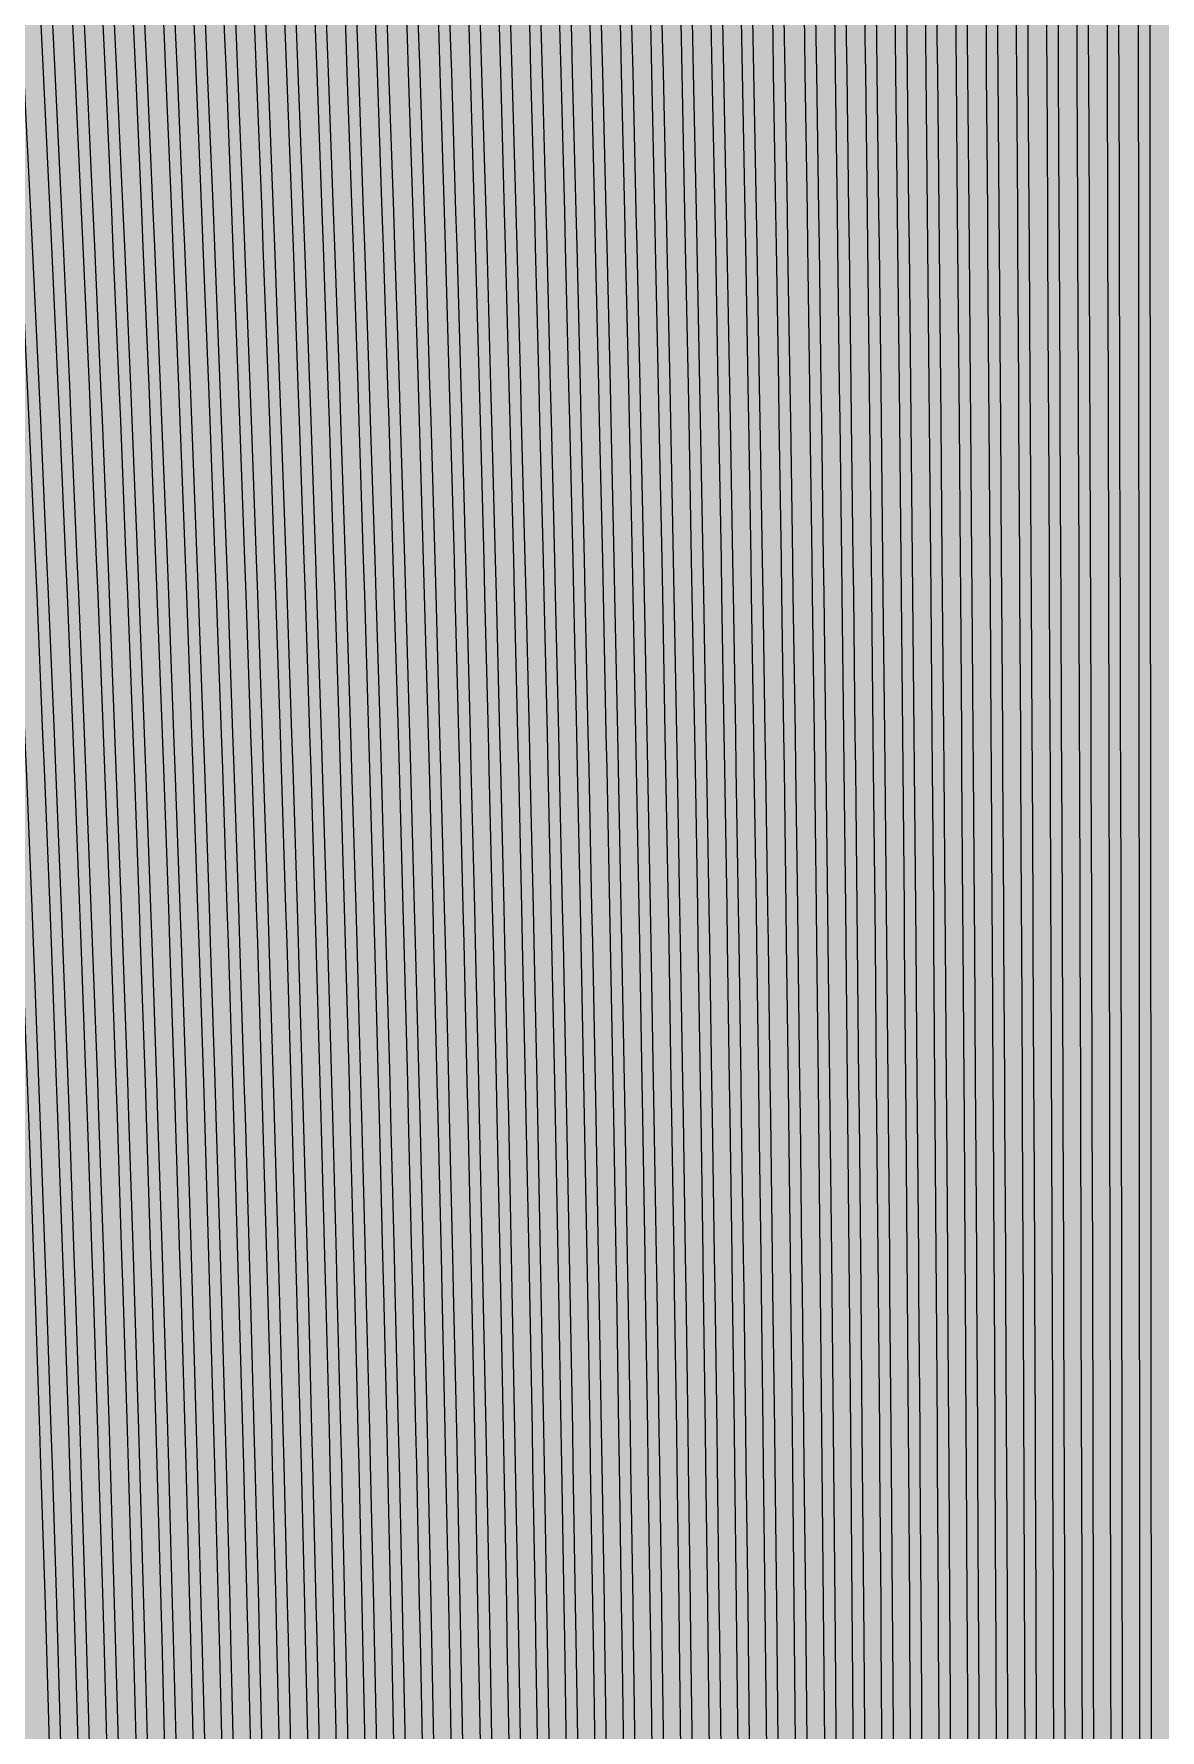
# Model space of a CAD drawing. Header units: metres. Extents: x -7220 to 10980, y -29667 to 1833.
# Drawn here: x 1678.3 to 1880.4, y -17289.4 to -16985 of the extents above; entities that cross this region are included whole.
import ezdxf

# ---------------------------------------------------------------- set-up
doc = ezdxf.new("R2010")
doc.units = ezdxf.units.M
doc.layers.add('Metal1', color=4, linetype='CONTINUOUS')
doc.layers.add('Polyimide', color=7, linetype='CONTINUOUS')

msp = doc.modelspace()

# ---------------------------------------------------------------- hatches: boundary and pattern name
at = {"layer": 'Polyimide'}
msp.add_hatch(color=7, dxfattribs=at).paths.add_polyline_path([(4099.45, -13861.55), (4142.64, -14152.77), (4214.18, -14438.35), (4313.36, -14715.55), (4439.24, -14981.69), (4590.59, -15234.21), (4765.97, -15470.68), (4963.68, -15688.82), (5181.82, -15886.53), (5418.29, -16061.91), (5670.81, -16213.26), (5936.95, -16339.14), (6214.15, -16438.32), (6499.73, -16509.85), (6790.95, -16553.05), (7085, -16567.5), (9980.38, -16567.5), (10058.79, -16571.35), (10136.45, -16582.87), (10212.6, -16601.95), (10286.52, -16628.4), (10357.49, -16661.96), (10424.83, -16702.32), (10487.89, -16749.09), (10546.06, -16801.81), (10598.78, -16859.98), (10645.55, -16923.04), (10685.91, -16990.38), (10719.48, -17061.35), (10745.93, -17135.27), (10765, -17211.43), (10776.52, -17289.08), (10780.38, -17367.5), (10780.38, -21957.3), (10741.61, -22012.91), (10705.97, -22070.59), (10673.58, -22130.14), (10644.53, -22191.39), (10618.92, -22254.16), (10596.82, -22318.25), (10578.3, -22383.46), (10563.41, -22449.6), (10552.21, -22516.46), (10544.72, -22583.84), (10540.97, -22651.53), (10540.97, -22719.32), (10544.72, -22787.01), (10552.21, -22854.38), (10563.41, -22921.24), (10578.3, -22987.38), (10596.82, -23052.6), (10618.92, -23116.68), (10644.53, -23179.45), (10673.58, -23240.71), (10705.97, -23300.26), (10741.61, -23357.93), (10780.38, -23413.54), (10780.38, -28667.5), (10776.52, -28745.91), (10765, -28823.57), (10745.93, -28899.73), (10719.48, -28973.65), (10685.91, -29044.62), (10645.55, -29111.96), (10598.78, -29175.01), (10546.06, -29233.19), (10487.89, -29285.91), (10424.83, -29332.68), (10357.49, -29373.04), (10286.52, -29406.6), (10212.6, -29433.05), (10136.45, -29452.13), (10058.79, -29463.65), (9980.38, -29467.5), (-6219.63, -29467.5), (-6298.04, -29463.65), (-6375.7, -29452.13), (-6451.85, -29433.05), (-6525.77, -29406.6), (-6596.74, -29373.04), (-6664.08, -29332.68), (-6727.14, -29285.91), (-6785.31, -29233.19), (-6838.03, -29175.01), (-6884.8, -29111.96), (-6925.16, -29044.62), (-6958.73, -28973.65), (-6985.18, -28899.73), (-7004.25, -28823.57), (-7015.77, -28745.91), (-7019.63, -28667.5), (-7019.63, -23426.32), (-6979.36, -23370.07), (-6942.33, -23311.63), (-6908.66, -23251.2), (-6878.45, -23188.96), (-6851.81, -23125.12), (-6828.81, -23059.88), (-6809.53, -22993.44), (-6794.04, -22926.02), (-6782.37, -22857.83), (-6774.57, -22789.09), (-6770.67, -22720.02), (-6770.67, -22650.84), (-6774.57, -22581.77), (-6782.37, -22513.03), (-6794.04, -22444.84), (-6809.53, -22377.42), (-6828.81, -22310.98), (-6851.81, -22245.74), (-6878.45, -22181.89), (-6908.66, -22119.66), (-6942.33, -22059.22), (-6979.36, -22000.79), (-7019.63, -21944.54), (-7019.63, -17367.5), (-7015.77, -17289.08), (-7004.25, -17211.43), (-6985.18, -17135.27), (-6958.73, -17061.35), (-6925.16, -16990.38), (-6884.8, -16923.04), (-6838.03, -16859.98), (-6785.31, -16801.81), (-6727.14, -16749.09), (-6664.08, -16702.32), (-6596.74, -16661.96), (-6525.77, -16628.4), (-6451.85, -16601.95), (-6375.7, -16582.87), (-6298.04, -16571.35), (-6219.63, -16567.5), (-3314, -16567.5), (-3019.95, -16553.05), (-2728.73, -16509.85), (-2443.15, -16438.32), (-2165.95, -16339.14), (-1899.81, -16213.26), (-1647.29, -16061.91), (-1410.82, -15886.53), (-1192.68, -15688.82), (-994.97, -15470.68), (-819.59, -15234.21), (-668.24, -14981.69), (-542.36, -14715.55), (-443.18, -14438.35), (-371.64, -14152.77), (-328.45, -13861.55), (-314, -13567.5), (-314, -13373.48), (-317.45, -13328.11), (-327.72, -13283.78), (-344.58, -13241.52), (-367.63, -13202.3), (-396.35, -13167.01), (-430.08, -13136.47), (-468.03, -13111.38), (-509.35, -13092.32), (-509.35, -13092.32), (-578.18, -13061.27), (-642.2, -13021.24), (-700.26, -12972.96), (-751.3, -12917.31), (-794.39, -12855.3), (-828.74, -12788.06), (-853.73, -12716.8), (-868.91, -12642.84), (-874, -12567.5), (-868.91, -12492.16), (-853.73, -12418.19), (-828.74, -12346.94), (-794.39, -12279.7), (-751.3, -12217.69), (-700.26, -12162.04), (-642.2, -12113.76), (-578.18, -12073.73), (-509.35, -12042.68), (-509.35, -12042.68), (-468.03, -12023.62), (-430.08, -11998.53), (-396.35, -11967.99), (-367.63, -11932.7), (-344.58, -11893.47), (-327.72, -11851.21), (-317.45, -11806.89), (-314, -11761.52), (-314, -11074.31), (-317.45, -11028.94), (-327.72, -10984.62), (-344.58, -10942.36), (-367.63, -10903.13), (-396.35, -10867.84), (-430.08, -10837.3), (-468.03, -10812.21), (-509.35, -10793.16), (-509.35, -10793.16), (-578.18, -10762.1), (-642.2, -10722.07), (-700.26, -10673.8), (-751.3, -10618.15), (-794.39, -10556.13), (-828.74, -10488.89), (-853.73, -10417.64), (-868.91, -10343.67), (-874, -10268.33), (-868.91, -10192.99), (-853.73, -10119.03), (-828.74, -10047.77), (-794.39, -9980.53), (-751.3, -9918.52), (-700.26, -9862.87), (-642.2, -9814.59), (-578.18, -9774.56), (-509.35, -9743.51), (-509.35, -9743.51), (-468.03, -9724.45), (-430.08, -9699.36), (-396.35, -9668.82), (-367.63, -9633.53), (-344.58, -9594.31), (-327.72, -9552.05), (-317.45, -9507.72), (-314, -9462.35), (-314, -8775.14), (-317.45, -8729.78), (-327.72, -8685.45), (-344.58, -8643.19), (-367.63, -8603.96), (-396.35, -8568.68), (-430.08, -8538.14), (-468.03, -8513.05), (-509.35, -8493.99), (-509.35, -8493.99), (-578.18, -8462.94), (-642.2, -8422.91), (-700.26, -8374.63), (-751.3, -8318.98), (-794.39, -8256.97), (-828.74, -8189.73), (-853.73, -8118.47), (-868.91, -8044.5), (-874, -7969.17), (-868.91, -7893.83), (-853.73, -7819.86), (-828.74, -7748.61), (-794.39, -7681.36), (-751.3, -7619.35), (-700.26, -7563.7), (-642.2, -7515.42), (-578.18, -7475.4), (-509.35, -7444.34), (-509.35, -7444.34), (-468.03, -7425.28), (-430.08, -7400.2), (-396.35, -7369.66), (-367.63, -7334.37), (-344.58, -7295.14), (-327.72, -7252.88), (-317.45, -7208.56), (-314, -7163.19), (-314, -6475.98), (-317.45, -6430.61), (-327.72, -6386.29), (-344.58, -6344.02), (-367.63, -6304.8), (-396.35, -6269.51), (-430.08, -6238.97), (-468.03, -6213.88), (-509.35, -6194.82), (-509.35, -6194.82), (-578.18, -6163.77), (-642.2, -6123.74), (-700.26, -6075.46), (-751.3, -6019.81), (-794.39, -5957.8), (-828.74, -5890.56), (-853.73, -5819.31), (-868.91, -5745.34), (-874, -5670), (-868.91, -5594.66), (-853.73, -5520.69), (-828.74, -5449.44), (-794.39, -5382.2), (-751.3, -5320.19), (-700.26, -5264.54), (-642.2, -5216.26), (-578.18, -5176.23), (-509.35, -5145.18), (-509.35, -5145.18), (-468.03, -5126.12), (-430.08, -5101.03), (-396.35, -5070.49), (-367.63, -5035.2), (-344.58, -4995.98), (-327.72, -4953.71), (-317.45, -4909.39), (-314, -4864.02), (-314, 380), (-314, 1532.5), (-269, 1532.5), (-268.78, 1525.63), (-268.1, 1518.79), (-266.98, 1512.02), (-265.42, 1505.32), (-263.43, 1498.75), (-261.01, 1492.32), (-258.17, 1486.06), (-254.93, 1480), (-251.3, 1474.17), (-247.3, 1468.58), (-242.94, 1463.27), (-238.25, 1458.25), (-233.23, 1453.56), (-227.92, 1449.2), (-222.33, 1445.2), (-216.5, 1441.57), (-210.44, 1438.33), (-204.18, 1435.49), (-197.75, 1433.07), (-191.18, 1431.08), (-184.48, 1429.52), (-177.71, 1428.4), (-170.87, 1427.72), (-164, 1427.5), (-157.13, 1427.72), (-150.29, 1428.4), (-143.52, 1429.52), (-136.82, 1431.08), (-130.25, 1433.07), (-123.82, 1435.49), (-117.56, 1438.33), (-111.5, 1441.57), (-105.67, 1445.2), (-100.08, 1449.2), (-94.77, 1453.56), (-89.75, 1458.25), (-85.06, 1463.27), (-80.7, 1468.58), (-76.7, 1474.17), (-73.07, 1480), (-69.83, 1486.06), (-66.99, 1492.32), (-64.57, 1498.75), (-62.58, 1505.32), (-61.02, 1512.02), (-59.9, 1518.79), (-59.22, 1525.63), (-59, 1532.5), (1786, 1532.5), (3835, 1532.5), (3835.21, 1539.04), (3835.86, 1545.55), (3836.92, 1552.01), (3838.41, 1558.38), (3840.31, 1564.64), (3842.61, 1570.77), (3845.31, 1576.73), (3848.4, 1582.5), (3851.85, 1588.06), (3855.66, 1593.38), (3859.82, 1598.43), (3864.29, 1603.21), (3869.07, 1607.68), (3874.12, 1611.84), (3879.44, 1615.65), (3885, 1619.1), (3890.77, 1622.19), (3896.73, 1624.89), (3902.86, 1627.19), (3909.12, 1629.09), (3915.49, 1630.58), (3921.95, 1631.64), (3928.46, 1632.29), (3935, 1632.5), (3941.54, 1632.29), (3948.05, 1631.64), (3954.51, 1630.58), (3960.88, 1629.09), (3967.14, 1627.19), (3973.27, 1624.89), (3979.23, 1622.19), (3985, 1619.1), (3990.56, 1615.65), (3995.88, 1611.84), (4000.93, 1607.68), (4005.71, 1603.21), (4010.18, 1598.43), (4014.34, 1593.38), (4018.15, 1588.06), (4021.6, 1582.5), (4024.69, 1576.73), (4027.39, 1570.77), (4029.69, 1564.64), (4031.59, 1558.38), (4033.08, 1552.01), (4034.14, 1545.55), (4034.79, 1539.04), (4035, 1532.5), (4085, 1532.5), (4085, 380), (4085, 330), (4085, -4864.02), (4088.45, -4909.39), (4098.72, -4953.71), (4115.58, -4995.98), (4138.63, -5035.2), (4167.35, -5070.49), (4201.08, -5101.03), (4239.03, -5126.12), (4280.35, -5145.18), (4280.35, -5145.18), (4349.18, -5176.23), (4413.2, -5216.26), (4471.26, -5264.54), (4522.3, -5320.19), (4565.39, -5382.2), (4599.74, -5449.44), (4624.73, -5520.69), (4639.91, -5594.66), (4645, -5670), (4639.91, -5745.34), (4624.73, -5819.31), (4599.74, -5890.56), (4565.39, -5957.8), (4522.3, -6019.81), (4471.26, -6075.46), (4413.2, -6123.74), (4349.18, -6163.77), (4280.35, -6194.82), (4239.03, -6213.88), (4201.08, -6238.97), (4167.35, -6269.51), (4138.63, -6304.8), (4115.58, -6344.02), (4098.72, -6386.29), (4088.45, -6430.61), (4085, -6475.98), (4085, -13567.5), (4099.45, -13861.55)])

# ---------------------------------------------------------------- linework, layer by layer
at = {"layer": 'Metal1'}
for points in [[(1681.31, -17298.08), (1680.58, -17273.09), (1680.39, -17266.84), (1679.6, -17241.85), (1679.39, -17235.6), (1678.54, -17210.61), (1678.32, -17204.36), (1677.41, -17179.37), (1677.18, -17173.13), (1676.21, -17148.14), (1675.96, -17141.89), (1674.93, -17116.9), (1674.67, -17110.65), (1673.58, -17085.66), (1673.3, -17079.41), (1672.15, -17054.42), (1671.86, -17048.17), (1670.65, -17023.18), (1670.34, -17016.93), (1669.06, -16991.94), (1668.74, -16985.69), (1667.4, -16960.71)], [(1669.4, -16960.6), (1670.73, -16985.59), (1671.06, -16991.84), (1672.33, -17016.83), (1672.64, -17023.08), (1673.85, -17048.08), (1674.15, -17054.33), (1675.3, -17079.32), (1675.58, -17085.57), (1676.67, -17110.56), (1676.93, -17116.81), (1677.96, -17141.81), (1678.21, -17148.06), (1679.18, -17173.05), (1679.41, -17179.3), (1680.32, -17204.29), (1680.54, -17210.54), (1681.39, -17235.54), (1681.6, -17241.79), (1682.39, -17266.78), (1682.58, -17273.03), (1683.31, -17298.02)], [(1686.44, -17298.08), (1685.73, -17273.09), (1685.54, -17266.84), (1684.77, -17241.85), (1684.57, -17235.6), (1683.74, -17210.61), (1683.53, -17204.36), (1682.64, -17179.37), (1682.41, -17173.12), (1681.46, -17148.13), (1681.22, -17141.89), (1680.22, -17116.9), (1679.96, -17110.65), (1678.9, -17085.66), (1678.62, -17079.41), (1677.5, -17054.42), (1677.21, -17048.17), (1676.03, -17023.18), (1675.73, -17016.93), (1674.49, -16991.94), (1674.17, -16985.69), (1672.86, -16960.7)], [(1674.86, -16960.6), (1676.16, -16985.59), (1676.48, -16991.84), (1677.73, -17016.83), (1678.03, -17023.08), (1679.21, -17048.08), (1679.5, -17054.33), (1680.62, -17079.32), (1680.89, -17085.57), (1681.96, -17110.56), (1682.22, -17116.81), (1683.22, -17141.81), (1683.46, -17148.06), (1684.41, -17173.05), (1684.64, -17179.3), (1685.52, -17204.29), (1685.74, -17210.54), (1686.57, -17235.54), (1686.77, -17241.79), (1687.54, -17266.78), (1687.73, -17273.03), (1688.44, -17298.02)], [(1691.62, -17298.08), (1690.93, -17273.09), (1690.75, -17266.84), (1690.01, -17241.85), (1689.81, -17235.6), (1689.01, -17210.61), (1688.8, -17204.36), (1687.95, -17179.37), (1687.72, -17173.12), (1686.81, -17148.13), (1686.58, -17141.88), (1685.61, -17116.89), (1685.36, -17110.65), (1684.33, -17085.66), (1684.07, -17079.41), (1682.98, -17054.42), (1682.7, -17048.17), (1681.56, -17023.18), (1681.27, -17016.93), (1680.07, -16991.94), (1679.76, -16985.69), (1678.5, -16960.7)], [(1680.5, -16960.6), (1681.76, -16985.59), (1682.06, -16991.84), (1683.26, -17016.84), (1683.56, -17023.09), (1684.7, -17048.08), (1684.98, -17054.33), (1686.06, -17079.32), (1686.33, -17085.57), (1687.35, -17110.57), (1687.6, -17116.82), (1688.57, -17141.81), (1688.81, -17148.06), (1689.72, -17173.05), (1689.95, -17179.3), (1690.8, -17204.29), (1691.01, -17210.54), (1691.81, -17235.54), (1692.01, -17241.79), (1692.75, -17266.78), (1692.93, -17273.03), (1693.62, -17298.02)], [(1696.84, -17298.08), (1696.18, -17273.09), (1696, -17266.84), (1695.29, -17241.85), (1695.1, -17235.6), (1694.33, -17210.61), (1694.13, -17204.36), (1693.31, -17179.37), (1693.1, -17173.12), (1692.22, -17148.13), (1692, -17141.88), (1691.07, -17116.89), (1690.83, -17110.64), (1689.84, -17085.65), (1689.59, -17079.41), (1688.55, -17054.42), (1688.28, -17048.17), (1687.19, -17023.18), (1686.9, -17016.93), (1685.75, -16991.94), (1685.46, -16985.69), (1684.25, -16960.7)], [(1686.25, -16960.6), (1687.45, -16985.59), (1687.75, -16991.84), (1688.9, -17016.84), (1689.18, -17023.09), (1690.28, -17048.08), (1690.55, -17054.33), (1691.59, -17079.32), (1691.84, -17085.57), (1692.82, -17110.57), (1693.06, -17116.82), (1694, -17141.81), (1694.22, -17148.06), (1695.1, -17173.05), (1695.31, -17179.3), (1696.13, -17204.3), (1696.33, -17210.55), (1697.1, -17235.54), (1697.29, -17241.79), (1698, -17266.78), (1698.17, -17273.03), (1698.84, -17298.03)], [(1701.97, -17298.08), (1701.32, -17273.09), (1701.16, -17266.84), (1700.46, -17241.85), (1700.28, -17235.6), (1699.53, -17210.61), (1699.34, -17204.36), (1698.53, -17179.37), (1698.33, -17173.12), (1697.47, -17148.13), (1697.26, -17141.88), (1696.35, -17116.89), (1696.12, -17110.64), (1695.16, -17085.65), (1694.91, -17079.4), (1693.9, -17054.41), (1693.64, -17048.17), (1692.57, -17023.18), (1692.3, -17016.93), (1691.17, -16991.94), (1690.89, -16985.69), (1689.71, -16960.7)], [(1691.71, -16960.6), (1692.88, -16985.6), (1693.17, -16991.85), (1694.29, -17016.84), (1694.57, -17023.09), (1695.64, -17048.08), (1695.9, -17054.33), (1696.91, -17079.32), (1697.16, -17085.58), (1698.11, -17110.57), (1698.35, -17116.82), (1699.25, -17141.81), (1699.47, -17148.06), (1700.33, -17173.05), (1700.53, -17179.3), (1701.33, -17204.3), (1701.53, -17210.55), (1702.28, -17235.54), (1702.46, -17241.79), (1703.16, -17266.78), (1703.32, -17273.03), (1703.97, -17298.03)], [(1707.1, -17298.08), (1706.47, -17273.08), (1706.31, -17266.84), (1705.63, -17241.85), (1705.46, -17235.6), (1704.73, -17210.61), (1704.54, -17204.36), (1703.76, -17179.37), (1703.56, -17173.12), (1702.73, -17148.13), (1702.51, -17141.88), (1701.63, -17116.89), (1701.41, -17110.64), (1700.47, -17085.65), (1700.23, -17079.4), (1699.25, -17054.41), (1698.99, -17048.16), (1697.95, -17023.17), (1697.69, -17016.93), (1696.6, -16991.94), (1696.32, -16985.69), (1695.17, -16960.7)], [(1697.17, -16960.6), (1698.31, -16985.6), (1698.59, -16991.85), (1699.69, -17016.84), (1699.95, -17023.09), (1700.99, -17048.08), (1701.24, -17054.33), (1702.23, -17079.33), (1702.47, -17085.58), (1703.4, -17110.57), (1703.63, -17116.82), (1704.51, -17141.81), (1704.73, -17148.06), (1705.56, -17173.05), (1705.76, -17179.3), (1706.54, -17204.3), (1706.73, -17210.55), (1707.46, -17235.54), (1707.63, -17241.79), (1708.31, -17266.78), (1708.47, -17273.03), (1709.1, -17298.03)], [(1712.23, -17298.08), (1711.62, -17273.08), (1711.46, -17266.84), (1710.8, -17241.85), (1710.63, -17235.6), (1709.92, -17210.61), (1709.74, -17204.36), (1708.98, -17179.37), (1708.79, -17173.12), (1707.98, -17148.13), (1707.77, -17141.88), (1706.92, -17116.89), (1706.69, -17110.64), (1705.79, -17085.65), (1705.55, -17079.4), (1704.59, -17054.41), (1704.35, -17048.16), (1703.34, -17023.17), (1703.08, -17016.92), (1702.02, -16991.93), (1701.75, -16985.69), (1700.63, -16960.7)], [(1702.63, -16960.61), (1703.74, -16985.6), (1704.02, -16991.85), (1705.08, -17016.84), (1705.34, -17023.09), (1706.35, -17048.08), (1706.59, -17054.33), (1707.55, -17079.33), (1707.79, -17085.58), (1708.69, -17110.57), (1708.91, -17116.82), (1709.77, -17141.81), (1709.98, -17148.06), (1710.79, -17173.06), (1710.98, -17179.31), (1711.74, -17204.3), (1711.92, -17210.55), (1712.63, -17235.54), (1712.8, -17241.79), (1713.46, -17266.78), (1713.62, -17273.03), (1714.23, -17298.03)], [(1717.37, -17298.07), (1716.77, -17273.08), (1716.62, -17266.84), (1715.98, -17241.84), (1715.81, -17235.6), (1715.12, -17210.61), (1714.94, -17204.36), (1714.21, -17179.37), (1714.02, -17173.12), (1713.23, -17148.13), (1713.03, -17141.88), (1712.2, -17116.89), (1711.98, -17110.64), (1711.1, -17085.65), (1710.88, -17079.4), (1709.94, -17054.41), (1709.7, -17048.16), (1708.72, -17023.17), (1708.47, -17016.92), (1707.44, -16991.93), (1707.18, -16985.68), (1706.09, -16960.69)], [(1708.09, -16960.61), (1709.17, -16985.6), (1709.44, -16991.85), (1710.47, -17016.84), (1710.72, -17023.09), (1711.7, -17048.09), (1711.94, -17054.34), (1712.87, -17079.33), (1713.1, -17085.58), (1713.98, -17110.57), (1714.2, -17116.82), (1715.03, -17141.81), (1715.23, -17148.06), (1716.02, -17173.06), (1716.21, -17179.31), (1716.94, -17204.3), (1717.12, -17210.55), (1717.81, -17235.54), (1717.98, -17241.79), (1718.62, -17266.79), (1718.77, -17273.03), (1719.37, -17298.03)], [(1722.5, -17298.07), (1721.92, -17273.08), (1721.77, -17266.83), (1721.15, -17241.84), (1720.99, -17235.6), (1720.32, -17210.6), (1720.15, -17204.36), (1719.43, -17179.37), (1719.25, -17173.12), (1718.49, -17148.13), (1718.29, -17141.88), (1717.48, -17116.89), (1717.27, -17110.64), (1716.42, -17085.65), (1716.2, -17079.4), (1715.29, -17054.41), (1715.06, -17048.16), (1714.11, -17023.17), (1713.86, -17016.92), (1712.86, -16991.93), (1712.61, -16985.68), (1711.56, -16960.69)], [(1713.55, -16960.61), (1714.6, -16985.6), (1714.86, -16991.85), (1715.86, -17016.84), (1716.11, -17023.09), (1717.06, -17048.09), (1717.29, -17054.34), (1718.2, -17079.33), (1718.42, -17085.58), (1719.27, -17110.57), (1719.48, -17116.82), (1720.29, -17141.81), (1720.49, -17148.06), (1721.25, -17173.06), (1721.43, -17179.31), (1722.15, -17204.3), (1722.32, -17210.55), (1722.99, -17235.54), (1723.15, -17241.79), (1723.77, -17266.79), (1723.92, -17273.04), (1724.5, -17298.03)], [(1727.63, -17298.07), (1727.07, -17273.08), (1726.93, -17266.83), (1726.32, -17241.84), (1726.17, -17235.59), (1725.52, -17210.6), (1725.35, -17204.36), (1724.66, -17179.36), (1724.48, -17173.12), (1723.74, -17148.13), (1723.55, -17141.88), (1722.76, -17116.89), (1722.56, -17110.64), (1721.73, -17085.65), (1721.52, -17079.4), (1720.64, -17054.41), (1720.42, -17048.16), (1719.49, -17023.17), (1719.26, -17016.92), (1718.29, -16991.93), (1718.04, -16985.68), (1717.02, -16960.69)], [(1719.02, -16960.61), (1720.03, -16985.6), (1720.28, -16991.85), (1721.25, -17016.84), (1721.49, -17023.09), (1722.42, -17048.09), (1722.64, -17054.34), (1723.52, -17079.33), (1723.73, -17085.58), (1724.56, -17110.57), (1724.76, -17116.82), (1725.55, -17141.82), (1725.74, -17148.07), (1726.48, -17173.06), (1726.66, -17179.31), (1727.35, -17204.3), (1727.52, -17210.55), (1728.16, -17235.54), (1728.32, -17241.79), (1728.93, -17266.79), (1729.07, -17273.04), (1729.63, -17298.03)], [(1732.76, -17298.07), (1732.22, -17273.08), (1732.08, -17266.83), (1731.49, -17241.84), (1731.34, -17235.59), (1730.71, -17210.6), (1730.55, -17204.35), (1729.88, -17179.36), (1729.71, -17173.12), (1728.99, -17148.12), (1728.81, -17141.88), (1728.05, -17116.89), (1727.85, -17110.64), (1727.05, -17085.65), (1726.84, -17079.4), (1725.99, -17054.41), (1725.77, -17048.16), (1724.88, -17023.17), (1724.65, -17016.92), (1723.71, -16991.93), (1723.47, -16985.68), (1722.48, -16960.69)], [(1724.48, -16960.61), (1725.46, -16985.6), (1725.71, -16991.85), (1726.65, -17016.85), (1726.88, -17023.1), (1727.77, -17048.09), (1727.99, -17054.34), (1728.84, -17079.33), (1729.05, -17085.58), (1729.85, -17110.57), (1730.05, -17116.82), (1730.81, -17141.82), (1730.99, -17148.07), (1731.71, -17173.06), (1731.88, -17179.31), (1732.55, -17204.3), (1732.71, -17210.55), (1733.34, -17235.54), (1733.49, -17241.79), (1734.08, -17266.79), (1734.22, -17273.04), (1734.76, -17298.03)], [(1737.89, -17298.07), (1737.37, -17273.08), (1737.23, -17266.83), (1736.67, -17241.84), (1736.52, -17235.59), (1735.91, -17210.6), (1735.75, -17204.35), (1735.1, -17179.36), (1734.94, -17173.11), (1734.24, -17148.12), (1734.07, -17141.88), (1733.33, -17116.88), (1733.14, -17110.64), (1732.36, -17085.65), (1732.16, -17079.4), (1731.34, -17054.41), (1731.13, -17048.16), (1730.26, -17023.17), (1730.04, -17016.92), (1729.13, -16991.93), (1728.9, -16985.68), (1727.94, -16960.69)], [(1729.94, -16960.61), (1730.89, -16985.6), (1731.13, -16991.85), (1732.04, -17016.85), (1732.26, -17023.1), (1733.13, -17048.09), (1733.34, -17054.34), (1734.16, -17079.33), (1734.36, -17085.58), (1735.14, -17110.58), (1735.33, -17116.82), (1736.06, -17141.82), (1736.24, -17148.07), (1736.94, -17173.06), (1737.1, -17179.31), (1737.75, -17204.3), (1737.91, -17210.55), (1738.52, -17235.55), (1738.67, -17241.79), (1739.23, -17266.79), (1739.37, -17273.04), (1739.89, -17298.03)], [(1743.03, -17298.07), (1742.52, -17273.08), (1742.39, -17266.83), (1741.84, -17241.84), (1741.7, -17235.59), (1741.11, -17210.6), (1740.96, -17204.35), (1740.33, -17179.36), (1740.17, -17173.11), (1739.5, -17148.12), (1739.32, -17141.87), (1738.61, -17116.88), (1738.43, -17110.64), (1737.68, -17085.64), (1737.48, -17079.4), (1736.69, -17054.4), (1736.48, -17048.16), (1735.65, -17023.17), (1735.43, -17016.92), (1734.55, -16991.93), (1734.33, -16985.68), (1733.4, -16960.69)], [(1735.4, -16960.61), (1736.32, -16985.61), (1736.55, -16991.86), (1737.43, -17016.85), (1737.65, -17023.1), (1738.48, -17048.09), (1738.69, -17054.34), (1739.48, -17079.33), (1739.68, -17085.58), (1740.43, -17110.58), (1740.61, -17116.83), (1741.32, -17141.82), (1741.5, -17148.07), (1742.17, -17173.06), (1742.33, -17179.31), (1742.96, -17204.3), (1743.11, -17210.55), (1743.7, -17235.55), (1743.84, -17241.8), (1744.39, -17266.79), (1744.52, -17273.04), (1745.03, -17298.03)], [(1748.16, -17298.07), (1747.67, -17273.08), (1747.54, -17266.83), (1747.01, -17241.84), (1746.88, -17235.59), (1746.31, -17210.6), (1746.16, -17204.35), (1745.55, -17179.36), (1745.4, -17173.11), (1744.75, -17148.12), (1744.58, -17141.87), (1743.9, -17116.88), (1743.72, -17110.63), (1742.99, -17085.64), (1742.81, -17079.4), (1742.04, -17054.4), (1741.84, -17048.16), (1741.03, -17023.16), (1740.82, -17016.92), (1739.97, -16991.93), (1739.76, -16985.68), (1738.86, -16960.69)], [(1740.86, -16960.61), (1741.75, -16985.61), (1741.97, -16991.86), (1742.82, -17016.85), (1743.03, -17023.1), (1743.84, -17048.09), (1744.04, -17054.34), (1744.8, -17079.33), (1744.99, -17085.58), (1745.72, -17110.58), (1745.9, -17116.83), (1746.58, -17141.82), (1746.75, -17148.07), (1747.4, -17173.06), (1747.55, -17179.31), (1748.16, -17204.3), (1748.31, -17210.55), (1748.87, -17235.55), (1749.01, -17241.8), (1749.54, -17266.79), (1749.67, -17273.04), (1750.16, -17298.03)], [(1753.34, -17298.07), (1752.87, -17273.08), (1752.75, -17266.83), (1752.25, -17241.84), (1752.12, -17235.59), (1751.58, -17210.6), (1751.44, -17204.35), (1750.86, -17179.36), (1750.71, -17173.11), (1750.1, -17148.12), (1749.94, -17141.87), (1749.29, -17116.88), (1749.12, -17110.63), (1748.43, -17085.64), (1748.25, -17079.39), (1747.52, -17054.4), (1747.33, -17048.15), (1746.56, -17023.16), (1746.36, -17016.91), (1745.55, -16991.92), (1745.35, -16985.68), (1744.5, -16960.68)], [(1746.5, -16960.62), (1747.35, -16985.61), (1747.55, -16991.86), (1748.36, -17016.85), (1748.56, -17023.1), (1749.33, -17048.09), (1749.52, -17054.34), (1750.25, -17079.34), (1750.42, -17085.59), (1751.12, -17110.58), (1751.28, -17116.83), (1751.94, -17141.82), (1752.1, -17148.07), (1752.71, -17173.06), (1752.86, -17179.31), (1753.44, -17204.31), (1753.58, -17210.56), (1754.12, -17235.55), (1754.25, -17241.8), (1754.75, -17266.79), (1754.87, -17273.04), (1755.34, -17298.03)], [(1758.55, -17298.07), (1758.12, -17273.08), (1758, -17266.83), (1757.53, -17241.84), (1757.41, -17235.59), (1756.9, -17210.6), (1756.77, -17204.35), (1756.23, -17179.36), (1756.09, -17173.11), (1755.51, -17148.12), (1755.36, -17141.87), (1754.75, -17116.88), (1754.59, -17110.63), (1753.94, -17085.64), (1753.77, -17079.39), (1753.08, -17054.4), (1752.91, -17048.15), (1752.19, -17023.16), (1752, -17016.91), (1751.24, -16991.92), (1751.05, -16985.67), (1750.25, -16960.68)], [(1752.25, -16960.62), (1753.04, -16985.61), (1753.24, -16991.86), (1754, -17016.85), (1754.18, -17023.1), (1754.91, -17048.1), (1755.08, -17054.34), (1755.77, -17079.34), (1755.94, -17085.59), (1756.59, -17110.58), (1756.74, -17116.83), (1757.36, -17141.82), (1757.51, -17148.07), (1758.09, -17173.06), (1758.23, -17179.31), (1758.77, -17204.31), (1758.9, -17210.56), (1759.41, -17235.55), (1759.53, -17241.8), (1760, -17266.79), (1760.12, -17273.04), (1760.55, -17298.03)], [(1763.69, -17298.07), (1763.26, -17273.08), (1763.16, -17266.83), (1762.7, -17241.84), (1762.58, -17235.59), (1762.1, -17210.6), (1761.97, -17204.35), (1761.45, -17179.36), (1761.32, -17173.11), (1760.76, -17148.12), (1760.62, -17141.87), (1760.03, -17116.88), (1759.88, -17110.63), (1759.25, -17085.64), (1759.09, -17079.39), (1758.43, -17054.4), (1758.26, -17048.15), (1757.57, -17023.16), (1757.39, -17016.91), (1756.66, -16991.92), (1756.48, -16985.67), (1755.71, -16960.68)], [(1757.71, -16960.62), (1758.47, -16985.61), (1758.66, -16991.86), (1759.39, -17016.85), (1759.57, -17023.1), (1760.26, -17048.1), (1760.43, -17054.35), (1761.09, -17079.34), (1761.25, -17085.59), (1761.88, -17110.58), (1762.03, -17116.83), (1762.62, -17141.82), (1762.76, -17148.07), (1763.32, -17173.07), (1763.45, -17179.31), (1763.97, -17204.31), (1764.1, -17210.56), (1764.58, -17235.55), (1764.7, -17241.8), (1765.16, -17266.79), (1765.26, -17273.04), (1765.68, -17298.03)], [(1768.82, -17298.07), (1768.41, -17273.08), (1768.31, -17266.83), (1767.87, -17241.84), (1767.76, -17235.59), (1767.29, -17210.6), (1767.17, -17204.35), (1766.67, -17179.36), (1766.55, -17173.11), (1766.01, -17148.12), (1765.88, -17141.87), (1765.31, -17116.88), (1765.17, -17110.63), (1764.57, -17085.64), (1764.41, -17079.39), (1763.78, -17054.4), (1763.62, -17048.15), (1762.96, -17023.16), (1762.78, -17016.91), (1762.08, -16991.92), (1761.91, -16985.67), (1761.17, -16960.68)], [(1763.17, -16960.62), (1763.9, -16985.61), (1764.08, -16991.86), (1764.78, -17016.86), (1764.95, -17023.1), (1765.62, -17048.1), (1765.78, -17054.35), (1766.41, -17079.34), (1766.57, -17085.59), (1767.17, -17110.58), (1767.31, -17116.83), (1767.88, -17141.82), (1768.01, -17148.07), (1768.55, -17173.07), (1768.67, -17179.32), (1769.17, -17204.31), (1769.29, -17210.56), (1769.76, -17235.55), (1769.87, -17241.8), (1770.31, -17266.79), (1770.41, -17273.04), (1770.82, -17298.04)], [(1773.95, -17298.07), (1773.56, -17273.07), (1773.46, -17266.83), (1773.05, -17241.83), (1772.94, -17235.59), (1772.49, -17210.6), (1772.38, -17204.35), (1771.9, -17179.36), (1771.78, -17173.11), (1771.27, -17148.12), (1771.14, -17141.87), (1770.59, -17116.88), (1770.46, -17110.63), (1769.88, -17085.64), (1769.74, -17079.39), (1769.13, -17054.4), (1768.98, -17048.15), (1768.34, -17023.16), (1768.18, -17016.91), (1767.51, -16991.92), (1767.34, -16985.67), (1766.63, -16960.68)], [(1768.63, -16960.62), (1769.33, -16985.61), (1769.51, -16991.86), (1770.18, -17016.86), (1770.34, -17023.11), (1770.98, -17048.1), (1771.13, -17054.35), (1771.74, -17079.34), (1771.88, -17085.59), (1772.45, -17110.58), (1772.59, -17116.83), (1773.13, -17141.83), (1773.27, -17148.07), (1773.78, -17173.07), (1773.9, -17179.32), (1774.38, -17204.31), (1774.49, -17210.56), (1774.94, -17235.55), (1775.05, -17241.8), (1775.46, -17266.79), (1775.56, -17273.04), (1775.95, -17298.04)], [(1779.08, -17298.07), (1778.71, -17273.07), (1778.62, -17266.83), (1778.22, -17241.83), (1778.12, -17235.59), (1777.69, -17210.59), (1777.58, -17204.35), (1777.12, -17179.35), (1777.01, -17173.11), (1776.52, -17148.11), (1776.39, -17141.87), (1775.88, -17116.88), (1775.74, -17110.63), (1775.2, -17085.64), (1775.06, -17079.39), (1774.48, -17054.4), (1774.33, -17048.15), (1773.72, -17023.16), (1773.57, -17016.91), (1772.93, -16991.92), (1772.77, -16985.67), (1772.09, -16960.68)], [(1774.09, -16960.62), (1774.76, -16985.62), (1774.93, -16991.86), (1775.57, -17016.86), (1775.72, -17023.11), (1776.33, -17048.1), (1776.48, -17054.35), (1777.06, -17079.34), (1777.2, -17085.59), (1777.74, -17110.58), (1777.88, -17116.83), (1778.39, -17141.83), (1778.52, -17148.08), (1779, -17173.07), (1779.12, -17179.32), (1779.58, -17204.31), (1779.69, -17210.56), (1780.12, -17235.55), (1780.22, -17241.8), (1780.62, -17266.79), (1780.71, -17273.04), (1781.08, -17298.04)], [(1784.21, -17298.06), (1783.86, -17273.07), (1783.77, -17266.83), (1783.39, -17241.83), (1783.29, -17235.59), (1782.89, -17210.59), (1782.78, -17204.35), (1782.35, -17179.35), (1782.24, -17173.11), (1781.77, -17148.11), (1781.65, -17141.87), (1781.16, -17116.87), (1781.03, -17110.63), (1780.51, -17085.63), (1780.38, -17079.39), (1779.83, -17054.39), (1779.69, -17048.15), (1779.11, -17023.15), (1778.96, -17016.91), (1778.35, -16991.92), (1778.2, -16985.67), (1777.56, -16960.68)], [(1779.56, -16960.62), (1780.19, -16985.62), (1780.35, -16991.87), (1780.96, -17016.86), (1781.11, -17023.11), (1781.69, -17048.1), (1781.83, -17054.35), (1782.38, -17079.34), (1782.51, -17085.59), (1783.03, -17110.59), (1783.16, -17116.83), (1783.65, -17141.83), (1783.77, -17148.08), (1784.23, -17173.07), (1784.35, -17179.32), (1784.78, -17204.31), (1784.89, -17210.56), (1785.29, -17235.55), (1785.39, -17241.8), (1785.77, -17266.8), (1785.86, -17273.04), (1786.21, -17298.04)], [(1789.34, -17298.06), (1789.01, -17273.07), (1788.92, -17266.82), (1788.56, -17241.83), (1788.47, -17235.58), (1788.08, -17210.59), (1787.98, -17204.34), (1787.57, -17179.35), (1787.47, -17173.1), (1787.02, -17148.11), (1786.91, -17141.87), (1786.44, -17116.87), (1786.32, -17110.63), (1785.83, -17085.63), (1785.7, -17079.39), (1785.18, -17054.39), (1785.04, -17048.15), (1784.49, -17023.15), (1784.35, -17016.91), (1783.77, -16991.91), (1783.63, -16985.67), (1783.02, -16960.67)], [(1785.02, -16960.63), (1785.62, -16985.62), (1785.77, -16991.87), (1786.35, -17016.86), (1786.49, -17023.11), (1787.04, -17048.1), (1787.18, -17054.35), (1787.7, -17079.34), (1787.83, -17085.59), (1788.32, -17110.59), (1788.44, -17116.84), (1788.91, -17141.83), (1789.02, -17148.08), (1789.46, -17173.07), (1789.57, -17179.32), (1789.98, -17204.31), (1790.08, -17210.56), (1790.47, -17235.55), (1790.56, -17241.8), (1790.92, -17266.8), (1791.01, -17273.05), (1791.34, -17298.04)], [(1794.48, -17298.06), (1794.16, -17273.07), (1794.08, -17266.82), (1793.74, -17241.83), (1793.65, -17235.58), (1793.28, -17210.59), (1793.19, -17204.34), (1792.8, -17179.35), (1792.69, -17173.1), (1792.28, -17148.11), (1792.17, -17141.86), (1791.73, -17116.87), (1791.61, -17110.62), (1791.14, -17085.63), (1791.02, -17079.38), (1790.53, -17054.39), (1790.4, -17048.14), (1789.88, -17023.15), (1789.74, -17016.9), (1789.2, -16991.91), (1789.06, -16985.66), (1788.48, -16960.67)], [(1790.48, -16960.63), (1791.05, -16985.62), (1791.2, -16991.87), (1791.74, -17016.86), (1791.88, -17023.11), (1792.4, -17048.1), (1792.53, -17054.35), (1793.02, -17079.35), (1793.14, -17085.59), (1793.61, -17110.59), (1793.73, -17116.84), (1794.17, -17141.83), (1794.28, -17148.08), (1794.69, -17173.07), (1794.8, -17179.32), (1795.19, -17204.31), (1795.28, -17210.56), (1795.65, -17235.55), (1795.74, -17241.8), (1796.08, -17266.8), (1796.16, -17273.05), (1796.48, -17298.04)], [(1799.61, -17298.06), (1799.31, -17273.07), (1799.23, -17266.82), (1798.91, -17241.83), (1798.83, -17235.58), (1798.48, -17210.59), (1798.39, -17204.34), (1798.02, -17179.35), (1797.92, -17173.1), (1797.53, -17148.11), (1797.43, -17141.86), (1797.01, -17116.87), (1796.9, -17110.62), (1796.46, -17085.63), (1796.34, -17079.38), (1795.88, -17054.39), (1795.76, -17048.14), (1795.26, -17023.15), (1795.14, -17016.9), (1794.62, -16991.91), (1794.49, -16985.66), (1793.94, -16960.67)], [(1795.94, -16960.63), (1796.48, -16985.62), (1796.62, -16991.87), (1797.14, -17016.86), (1797.26, -17023.11), (1797.76, -17048.1), (1797.88, -17054.35), (1798.34, -17079.35), (1798.46, -17085.6), (1798.9, -17110.59), (1799.01, -17116.84), (1799.43, -17141.83), (1799.53, -17148.08), (1799.92, -17173.07), (1800.02, -17179.32), (1800.39, -17204.31), (1800.48, -17210.56), (1800.83, -17235.56), (1800.91, -17241.8), (1801.23, -17266.8), (1801.31, -17273.05), (1801.61, -17298.04)], [(1804.74, -17298.06), (1804.46, -17273.07), (1804.39, -17266.82), (1804.08, -17241.83), (1804, -17235.58), (1803.68, -17210.59), (1803.59, -17204.34), (1803.24, -17179.35), (1803.15, -17173.1), (1802.78, -17148.11), (1802.69, -17141.86), (1802.29, -17116.87), (1802.19, -17110.62), (1801.77, -17085.63), (1801.67, -17079.38), (1801.23, -17054.39), (1801.11, -17048.14), (1800.65, -17023.15), (1800.53, -17016.9), (1800.04, -16991.91), (1799.92, -16985.66), (1799.4, -16960.67)], [(1801.4, -16960.63), (1801.91, -16985.62), (1802.04, -16991.87), (1802.53, -17016.86), (1802.65, -17023.11), (1803.11, -17048.11), (1803.23, -17054.35), (1803.67, -17079.35), (1803.77, -17085.6), (1804.19, -17110.59), (1804.29, -17116.84), (1804.69, -17141.83), (1804.78, -17148.08), (1805.15, -17173.07), (1805.24, -17179.32), (1805.59, -17204.31), (1805.68, -17210.56), (1806, -17235.56), (1806.08, -17241.81), (1806.39, -17266.8), (1806.46, -17273.05), (1806.74, -17298.04)], [(1809.87, -17298.06), (1809.61, -17273.07), (1809.54, -17266.82), (1809.25, -17241.83), (1809.18, -17235.58), (1808.88, -17210.59), (1808.8, -17204.34), (1808.47, -17179.35), (1808.38, -17173.1), (1808.04, -17148.11), (1807.95, -17141.86), (1807.58, -17116.87), (1807.48, -17110.62), (1807.09, -17085.63), (1806.99, -17079.38), (1806.57, -17054.39), (1806.47, -17048.14), (1806.03, -17023.15), (1805.92, -17016.9), (1805.46, -16991.91), (1805.35, -16985.66), (1804.86, -16960.67)], [(1806.86, -16960.63), (1807.34, -16985.62), (1807.46, -16991.87), (1807.92, -17016.86), (1808.03, -17023.11), (1808.47, -17048.11), (1808.57, -17054.36), (1808.99, -17079.35), (1809.09, -17085.6), (1809.48, -17110.59), (1809.58, -17116.84), (1809.95, -17141.83), (1810.04, -17148.08), (1810.38, -17173.07), (1810.47, -17179.32), (1810.8, -17204.32), (1810.87, -17210.56), (1811.18, -17235.56), (1811.25, -17241.81), (1811.54, -17266.8), (1811.61, -17273.05), (1811.87, -17298.04)], [(1815.05, -17298.06), (1814.81, -17273.07), (1814.75, -17266.82), (1814.49, -17241.83), (1814.42, -17235.58), (1814.15, -17210.59), (1814.07, -17204.34), (1813.78, -17179.35), (1813.7, -17173.1), (1813.38, -17148.11), (1813.3, -17141.86), (1812.97, -17116.87), (1812.88, -17110.62), (1812.52, -17085.63), (1812.43, -17079.38), (1812.05, -17054.39), (1811.96, -17048.14), (1811.56, -17023.15), (1811.46, -17016.9), (1811.04, -16991.91), (1810.94, -16985.66), (1810.5, -16960.67)], [(1812.5, -16960.63), (1812.94, -16985.62), (1813.04, -16991.87), (1813.46, -17016.87), (1813.56, -17023.12), (1813.96, -17048.11), (1814.05, -17054.36), (1814.43, -17079.35), (1814.52, -17085.6), (1814.88, -17110.59), (1814.96, -17116.84), (1815.3, -17141.83), (1815.38, -17148.08), (1815.7, -17173.08), (1815.78, -17179.32), (1816.07, -17204.32), (1816.15, -17210.57), (1816.42, -17235.56), (1816.49, -17241.81), (1816.75, -17266.8), (1816.81, -17273.05), (1817.05, -17298.04)], [(1820.27, -17298.06), (1820.06, -17273.07), (1820, -17266.82), (1819.77, -17241.83), (1819.71, -17235.58), (1819.47, -17210.59), (1819.4, -17204.34), (1819.14, -17179.35), (1819.07, -17173.1), (1818.79, -17148.11), (1818.72, -17141.86), (1818.43, -17116.87), (1818.35, -17110.62), (1818.03, -17085.63), (1817.95, -17079.38), (1817.62, -17054.39), (1817.54, -17048.14), (1817.19, -17023.15), (1817.1, -17016.9), (1816.73, -16991.91), (1816.63, -16985.66), (1816.25, -16960.67)], [(1818.25, -16960.63), (1818.63, -16985.63), (1818.73, -16991.88), (1819.1, -17016.87), (1819.19, -17023.12), (1819.54, -17048.11), (1819.62, -17054.36), (1819.95, -17079.35), (1820.03, -17085.6), (1820.35, -17110.59), (1820.42, -17116.84), (1820.72, -17141.83), (1820.79, -17148.08), (1821.07, -17173.08), (1821.14, -17179.33), (1821.4, -17204.32), (1821.47, -17210.57), (1821.71, -17235.56), (1821.77, -17241.81), (1822, -17266.8), (1822.06, -17273.05), (1822.27, -17298.04)], [(1825.4, -17298.06), (1825.21, -17273.07), (1825.15, -17266.82), (1824.94, -17241.83), (1824.89, -17235.58), (1824.67, -17210.59), (1824.61, -17204.34), (1824.37, -17179.35), (1824.3, -17173.1), (1824.05, -17148.11), (1823.98, -17141.86), (1823.71, -17116.87), (1823.64, -17110.62), (1823.35, -17085.62), (1823.28, -17079.38), (1822.97, -17054.38), (1822.89, -17048.14), (1822.57, -17023.14), (1822.49, -17016.9), (1822.15, -16991.9), (1822.06, -16985.66), (1821.71, -16960.66)], [(1823.71, -16960.64), (1824.06, -16985.63), (1824.15, -16991.88), (1824.49, -17016.87), (1824.57, -17023.12), (1824.89, -17048.11), (1824.97, -17054.36), (1825.28, -17079.35), (1825.35, -17085.6), (1825.64, -17110.59), (1825.71, -17116.84), (1825.98, -17141.84), (1826.05, -17148.08), (1826.3, -17173.08), (1826.37, -17179.33), (1826.61, -17204.32), (1826.67, -17210.57), (1826.89, -17235.56), (1826.94, -17241.81), (1827.15, -17266.8), (1827.21, -17273.05), (1827.4, -17298.04)], [(1830.53, -17298.06), (1830.35, -17273.07), (1830.31, -17266.82), (1830.12, -17241.83), (1830.07, -17235.58), (1829.86, -17210.59), (1829.81, -17204.34), (1829.59, -17179.34), (1829.53, -17173.1), (1829.3, -17148.1), (1829.24, -17141.86), (1828.99, -17116.86), (1828.93, -17110.62), (1828.66, -17085.62), (1828.6, -17079.38), (1828.32, -17054.38), (1828.25, -17048.14), (1827.96, -17023.14), (1827.88, -17016.9), (1827.57, -16991.9), (1827.49, -16985.65), (1827.17, -16960.66)], [(1829.17, -16960.64), (1829.49, -16985.63), (1829.57, -16991.88), (1829.88, -17016.87), (1829.96, -17023.12), (1830.25, -17048.11), (1830.32, -17054.36), (1830.6, -17079.35), (1830.66, -17085.6), (1830.93, -17110.6), (1830.99, -17116.84), (1831.24, -17141.84), (1831.3, -17148.09), (1831.53, -17173.08), (1831.59, -17179.33), (1831.81, -17204.32), (1831.86, -17210.57), (1832.07, -17235.56), (1832.12, -17241.81), (1832.31, -17266.8), (1832.35, -17273.05), (1832.53, -17298.04)], [(1835.66, -17298.06), (1835.5, -17273.07), (1835.46, -17266.82), (1835.29, -17241.82), (1835.25, -17235.58), (1835.06, -17210.58), (1835.01, -17204.34), (1834.81, -17179.34), (1834.76, -17173.1), (1834.55, -17148.1), (1834.5, -17141.86), (1834.27, -17116.86), (1834.22, -17110.62), (1833.98, -17085.62), (1833.92, -17079.37), (1833.67, -17054.38), (1833.6, -17048.13), (1833.34, -17023.14), (1833.27, -17016.89), (1833, -16991.9), (1832.92, -16985.65), (1832.63, -16960.66)], [(1834.63, -16960.64), (1834.92, -16985.63), (1835, -16991.88), (1835.27, -17016.87), (1835.34, -17023.12), (1835.6, -17048.11), (1835.67, -17054.36), (1835.92, -17079.35), (1835.98, -17085.6), (1836.22, -17110.6), (1836.27, -17116.84), (1836.5, -17141.84), (1836.55, -17148.09), (1836.76, -17173.08), (1836.81, -17179.33), (1837.01, -17204.32), (1837.06, -17210.57), (1837.25, -17235.56), (1837.29, -17241.81), (1837.46, -17266.8), (1837.5, -17273.05), (1837.66, -17298.04)], [(1840.8, -17298.06), (1840.65, -17273.06), (1840.62, -17266.82), (1840.46, -17241.82), (1840.42, -17235.58), (1840.26, -17210.58), (1840.22, -17204.34), (1840.04, -17179.34), (1839.99, -17173.09), (1839.81, -17148.1), (1839.76, -17141.85), (1839.56, -17116.86), (1839.51, -17110.61), (1839.29, -17085.62), (1839.24, -17079.37), (1839.02, -17054.38), (1838.96, -17048.13), (1838.73, -17023.14), (1838.67, -17016.89), (1838.42, -16991.9), (1838.35, -16985.65), (1838.1, -16960.66)], [(1840.1, -16960.64), (1840.35, -16985.63), (1840.42, -16991.88), (1840.66, -17016.87), (1840.73, -17023.12), (1840.96, -17048.11), (1841.02, -17054.36), (1841.24, -17079.36), (1841.29, -17085.6), (1841.51, -17110.6), (1841.56, -17116.85), (1841.76, -17141.84), (1841.81, -17148.09), (1841.99, -17173.08), (1842.04, -17179.33), (1842.22, -17204.32), (1842.26, -17210.57), (1842.42, -17235.56), (1842.46, -17241.81), (1842.62, -17266.8), (1842.65, -17273.05), (1842.8, -17298.05)], [(1845.93, -17298.06), (1845.8, -17273.06), (1845.77, -17266.82), (1845.63, -17241.82), (1845.6, -17235.58), (1845.46, -17210.58), (1845.42, -17204.33), (1845.26, -17179.34), (1845.22, -17173.09), (1845.06, -17148.1), (1845.02, -17141.85), (1844.84, -17116.86), (1844.8, -17110.61), (1844.61, -17085.62), (1844.56, -17079.37), (1844.37, -17054.38), (1844.32, -17048.13), (1844.11, -17023.14), (1844.06, -17016.89), (1843.84, -16991.9), (1843.78, -16985.65), (1843.56, -16960.66)], [(1845.56, -16960.64), (1845.78, -16985.63), (1845.84, -16991.88), (1846.06, -17016.87), (1846.11, -17023.12), (1846.32, -17048.12), (1846.37, -17054.36), (1846.56, -17079.36), (1846.61, -17085.61), (1846.8, -17110.6), (1846.84, -17116.85), (1847.02, -17141.84), (1847.06, -17148.09), (1847.22, -17173.08), (1847.26, -17179.33), (1847.42, -17204.32), (1847.46, -17210.57), (1847.6, -17235.56), (1847.63, -17241.81), (1847.77, -17266.8), (1847.8, -17273.05), (1847.93, -17298.05)], [(1851.06, -17298.06), (1850.95, -17273.06), (1850.92, -17266.81), (1850.81, -17241.82), (1850.78, -17235.57), (1850.65, -17210.58), (1850.62, -17204.33), (1850.49, -17179.34), (1850.45, -17173.09), (1850.31, -17148.1), (1850.27, -17141.85), (1850.12, -17116.86), (1850.08, -17110.61), (1849.93, -17085.62), (1849.88, -17079.37), (1849.72, -17054.38), (1849.67, -17048.13), (1849.49, -17023.14), (1849.45, -17016.89), (1849.26, -16991.9), (1849.21, -16985.65), (1849.02, -16960.66)], [(1851.02, -16960.64), (1851.21, -16985.63), (1851.26, -16991.88), (1851.45, -17016.88), (1851.49, -17023.12), (1851.67, -17048.12), (1851.72, -17054.37), (1851.88, -17079.36), (1851.93, -17085.61), (1852.08, -17110.6), (1852.12, -17116.85), (1852.27, -17141.84), (1852.31, -17148.09), (1852.45, -17173.08), (1852.49, -17179.33), (1852.62, -17204.32), (1852.65, -17210.57), (1852.78, -17235.56), (1852.81, -17241.81), (1852.92, -17266.81), (1852.95, -17273.05), (1853.06, -17298.05)], [(1856.19, -17298.05), (1856.1, -17273.06), (1856.08, -17266.81), (1855.98, -17241.82), (1855.95, -17235.57), (1855.85, -17210.58), (1855.82, -17204.33), (1855.71, -17179.34), (1855.68, -17173.09), (1855.56, -17148.1), (1855.53, -17141.85), (1855.41, -17116.86), (1855.37, -17110.61), (1855.24, -17085.62), (1855.21, -17079.37), (1855.06, -17054.38), (1855.03, -17048.13), (1854.88, -17023.14), (1854.84, -17016.89), (1854.68, -16991.9), (1854.64, -16985.65), (1854.48, -16960.66)], [(1856.48, -16960.64), (1856.64, -16985.64), (1856.68, -16991.88), (1856.84, -17016.88), (1856.88, -17023.13), (1857.03, -17048.12), (1857.06, -17054.37), (1857.21, -17079.36), (1857.24, -17085.61), (1857.37, -17110.6), (1857.41, -17116.85), (1857.53, -17141.84), (1857.56, -17148.09), (1857.68, -17173.08), (1857.71, -17179.33), (1857.82, -17204.32), (1857.85, -17210.57), (1857.95, -17235.57), (1857.98, -17241.81), (1858.08, -17266.81), (1858.1, -17273.05), (1858.19, -17298.05)], [(1861.32, -17298.05), (1861.25, -17273.06), (1861.23, -17266.81), (1861.15, -17241.82), (1861.13, -17235.57), (1861.05, -17210.58), (1861.03, -17204.33), (1860.94, -17179.34), (1860.91, -17173.09), (1860.82, -17148.1), (1860.79, -17141.85), (1860.69, -17116.86), (1860.66, -17110.61), (1860.56, -17085.62), (1860.53, -17079.37), (1860.41, -17054.38), (1860.38, -17048.13), (1860.26, -17023.14), (1860.23, -17016.89), (1860.11, -16991.9), (1860.07, -16985.65), (1859.94, -16960.65)], [(1861.94, -16960.64), (1862.07, -16985.64), (1862.11, -16991.89), (1862.23, -17016.88), (1862.26, -17023.13), (1862.38, -17048.12), (1862.41, -17054.37), (1862.53, -17079.36), (1862.56, -17085.61), (1862.66, -17110.6), (1862.69, -17116.85), (1862.79, -17141.84), (1862.82, -17148.09), (1862.91, -17173.08), (1862.94, -17179.33), (1863.03, -17204.32), (1863.05, -17210.57), (1863.13, -17235.57), (1863.15, -17241.81), (1863.23, -17266.81), (1863.25, -17273.06), (1863.32, -17298.05)], [(1866.45, -17298.05), (1866.4, -17273.06), (1866.38, -17266.81), (1866.33, -17241.82), (1866.31, -17235.57), (1866.25, -17210.58), (1866.23, -17204.33), (1866.16, -17179.34), (1866.14, -17173.09), (1866.07, -17148.1), (1866.05, -17141.85), (1865.97, -17116.86), (1865.95, -17110.61), (1865.87, -17085.62), (1865.85, -17079.37), (1865.76, -17054.38), (1865.74, -17048.13), (1865.65, -17023.13), (1865.63, -17016.89), (1865.53, -16991.89), (1865.5, -16985.65), (1865.4, -16960.65)], [(1867.4, -16960.65), (1867.5, -16985.64), (1867.53, -16991.89), (1867.63, -17016.88), (1867.65, -17023.13), (1867.74, -17048.12), (1867.76, -17054.37), (1867.85, -17079.36), (1867.87, -17085.61), (1867.95, -17110.6), (1867.97, -17116.85), (1868.05, -17141.84), (1868.07, -17148.09), (1868.14, -17173.08), (1868.16, -17179.33), (1868.23, -17204.33), (1868.25, -17210.57), (1868.31, -17235.57), (1868.33, -17241.82), (1868.38, -17266.81), (1868.4, -17273.06), (1868.45, -17298.05)], [(1871.59, -17298.05), (1871.55, -17273.06), (1871.54, -17266.81), (1871.5, -17241.82), (1871.49, -17235.57), (1871.44, -17210.58), (1871.43, -17204.33), (1871.38, -17179.34), (1871.37, -17173.09), (1871.32, -17148.1), (1871.31, -17141.85), (1871.26, -17116.86), (1871.24, -17110.61), (1871.19, -17085.62), (1871.17, -17079.37), (1871.11, -17054.37), (1871.1, -17048.13), (1871.03, -17023.13), (1871.02, -17016.89), (1870.95, -16991.89), (1870.93, -16985.64), (1870.87, -16960.65)], [(1872.87, -16960.65), (1872.93, -16985.64), (1872.95, -16991.89), (1873.02, -17016.88), (1873.03, -17023.13), (1873.1, -17048.12), (1873.11, -17054.37), (1873.17, -17079.36), (1873.19, -17085.61), (1873.24, -17110.6), (1873.26, -17116.85), (1873.31, -17141.84), (1873.32, -17148.09), (1873.37, -17173.09), (1873.38, -17179.33), (1873.43, -17204.33), (1873.44, -17210.57), (1873.49, -17235.57), (1873.5, -17241.82), (1873.54, -17266.81), (1873.55, -17273.06), (1873.59, -17298.05)], [(1876.77, -17298.05), (1876.75, -17273.06), (1876.75, -17266.81), (1876.73, -17241.82), (1876.73, -17235.57), (1876.71, -17210.58), (1876.71, -17204.33), (1876.69, -17179.34), (1876.69, -17173.09), (1876.67, -17148.1), (1876.66, -17141.85), (1876.65, -17116.85), (1876.64, -17110.61), (1876.62, -17085.61), (1876.61, -17079.37), (1876.59, -17054.37), (1876.59, -17048.12), (1876.56, -17023.13), (1876.56, -17016.88), (1876.53, -16991.89), (1876.53, -16985.64), (1876.5, -16960.65)], [(1878.5, -16960.65), (1878.53, -16985.64), (1878.53, -16991.89), (1878.56, -17016.88), (1878.56, -17023.13), (1878.59, -17048.12), (1878.59, -17054.37), (1878.61, -17079.36), (1878.62, -17085.61), (1878.64, -17110.6), (1878.65, -17116.85), (1878.66, -17141.85), (1878.67, -17148.09), (1878.69, -17173.09), (1878.69, -17179.34), (1878.71, -17204.33), (1878.71, -17210.58), (1878.73, -17235.57), (1878.73, -17241.82), (1878.75, -17266.81), (1878.75, -17273.06), (1878.77, -17298.05)]]:
    msp.add_lwpolyline(points, dxfattribs=at)

doc.saveas('drawing.dxf')
